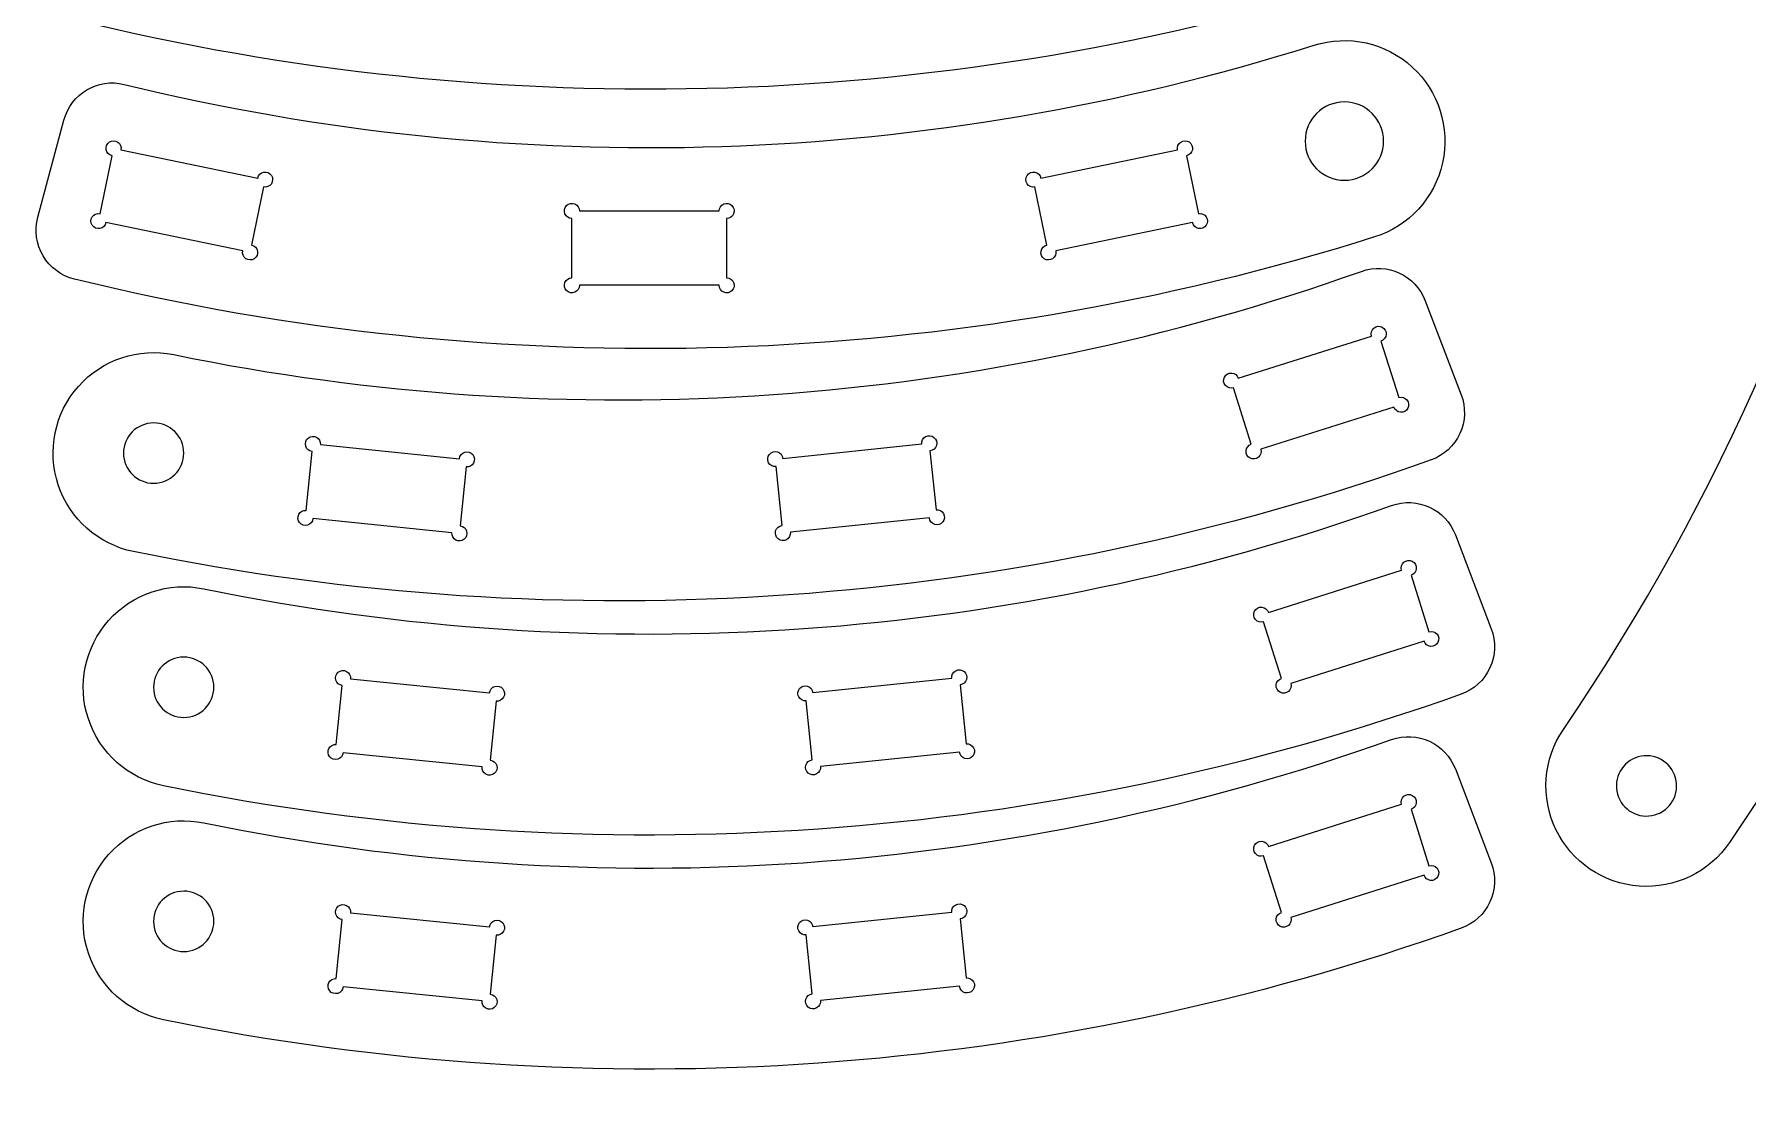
# Model space of a CAD drawing. Header units: millimetres. Extents: x -224 to 82, y -131 to 150.
# Drawn here: x -162.3 to -77.1, y -125.5 to -72.1 of the extents above; entities that cross this region are included whole.
import ezdxf

# ---------------------------------------------------------------- set-up
doc = ezdxf.new("R2010")
doc.units = ezdxf.units.MM
doc.header["$MEASUREMENT"] = 0
doc.layers.add('Ebene 1', color=7, linetype='Continuous')

msp = doc.modelspace()

# ---------------------------------------------------------------- linework, layer by layer
at = {"layer": 'Ebene 1', "color": 1, "lineweight": 9}
for points, knots in [([(-87.4554, 41.5452), (-88.4888, 42.4266), (-88.6271, 43.9744), (-87.769, 45.0271), (-87.769, 45.0271), (-87.769, 45.0271), (-84.6069, 48.9019), (-84.6069, 48.9019), (-84.6069, 48.9019), (-84.1825, 49.4227), (-83.5663, 49.7506), (-82.8972, 49.8116), (-82.8972, 49.8116), (-82.2281, 49.8726), (-81.5602, 49.6594), (-81.0486, 49.224), (-81.0486, 49.224), (-34.436, 9.5443), (-25.2559, -58.9728), (-59.6597, -109.6048), (-59.6597, -109.6048), (-60.6644, -111.0819), (-62.3808, -111.9106), (-64.1622, -111.779), (-64.1622, -111.779), (-65.9437, -111.6474), (-67.5197, -110.5754), (-68.2965, -108.9668), (-68.2965, -108.9668), (-69.0731, -107.3582), (-68.9328, -105.4574), (-67.9281, -103.9804), (-67.9281, -103.9804), (-36.3778, -57.5481), (-44.7436, 5.1161), (-87.4554, 41.5452)], [0, 0, 0, 0, 0.1, 0.1, 0.1, 0.1, 0.2, 0.2, 0.2, 0.2, 0.3, 0.3, 0.3, 0.3, 0.4, 0.4, 0.4, 0.4, 0.5, 0.5, 0.5, 0.5, 0.6, 0.6, 0.6, 0.6, 0.7, 0.7, 0.7, 0.7, 0.8, 0.8, 0.8, 0.8, 1, 1, 1, 1]), ([(-106.0645, 42.3418), (-106.9239, 41.29), (-106.7834, 39.7425), (-105.7509, 38.8599), (-105.7509, 38.8599), (-63.076, 2.3874), (-54.6262, -60.2654), (-86.2237, -106.6657), (-86.2237, -106.6657), (-87.2284, -108.1427), (-87.3687, -110.0436), (-86.592, -111.6521), (-86.592, -111.6521), (-85.8153, -113.2607), (-84.2393, -114.3327), (-82.4578, -114.4644), (-82.4578, -114.4644), (-80.6763, -114.5959), (-78.96, -113.7672), (-77.9553, -112.2901), (-77.9553, -112.2901), (-43.4999, -61.6933), (-52.772, 6.8114), (-99.3441, 46.5387), (-99.3441, 46.5387), (-99.8551, 46.9748), (-100.5203, 47.1867), (-101.1894, 47.1266), (-101.1894, 47.1266), (-101.8586, 47.0664), (-102.4774, 46.7367), (-102.9025, 46.2166), (-102.9025, 46.2166), (-102.9025, 46.2166), (-106.0645, 42.3418), (-106.0645, 42.3418)], [0, 0, 0, 0, 0.1, 0.1, 0.1, 0.1, 0.2, 0.2, 0.2, 0.2, 0.3, 0.3, 0.3, 0.3, 0.4, 0.4, 0.4, 0.4, 0.5, 0.5, 0.5, 0.5, 0.6, 0.6, 0.6, 0.6, 0.7, 0.7, 0.7, 0.7, 0.8, 0.8, 0.8, 0.8, 1, 1, 1, 1]), ([(-157.8174, -61.6842), (-159.1366, -61.3609), (-160.4731, -62.1536), (-160.8257, -63.4653), (-160.8257, -63.4653), (-160.8257, -63.4653), (-162.1207, -68.2959), (-162.1207, -68.2959), (-162.1207, -68.2959), (-162.2951, -68.9447), (-162.2009, -69.6364), (-161.8593, -70.2149), (-161.8593, -70.2149), (-161.5177, -70.7933), (-160.9542, -71.2107), (-160.3019, -71.3712), (-160.3019, -71.3712), (-138.9589, -76.6103), (-116.5755, -75.8831), (-95.6157, -69.2756), (-95.6157, -69.2756), (-93.912, -68.7385), (-92.6243, -67.3332), (-92.2377, -65.5892), (-92.2377, -65.5892), (-91.8511, -63.8452), (-92.4242, -62.0275), (-93.7412, -60.8206), (-93.7412, -60.8206), (-95.0583, -59.6138), (-96.9191, -59.2013), (-98.6227, -59.7384), (-98.6227, -59.7384), (-117.809, -65.7868), (-138.2758, -66.4615), (-157.8174, -61.6842)], [0, 0, 0, 0, 0.1, 0.1, 0.1, 0.1, 0.2, 0.2, 0.2, 0.2, 0.3, 0.3, 0.3, 0.3, 0.4, 0.4, 0.4, 0.4, 0.5, 0.5, 0.5, 0.5, 0.6, 0.6, 0.6, 0.6, 0.7, 0.7, 0.7, 0.7, 0.8, 0.8, 0.8, 0.8, 1, 1, 1, 1]), ([(-157.8174, -74.5843), (-159.1366, -74.261), (-160.4731, -75.0537), (-160.8257, -76.3654), (-160.8257, -76.3654), (-160.8257, -76.3654), (-162.1207, -81.196), (-162.1207, -81.196), (-162.1207, -81.196), (-162.2951, -81.8448), (-162.2009, -82.5365), (-161.8593, -83.115), (-161.8593, -83.115), (-161.5177, -83.6934), (-160.9542, -84.1108), (-160.3019, -84.2713), (-160.3019, -84.2713), (-138.9589, -89.5104), (-116.5755, -88.7832), (-95.6157, -82.1757), (-95.6157, -82.1757), (-93.912, -81.6386), (-92.6243, -80.2333), (-92.2377, -78.4893), (-92.2377, -78.4893), (-91.8511, -76.7453), (-92.4242, -74.9276), (-93.7412, -73.7207), (-93.7412, -73.7207), (-95.0583, -72.5139), (-96.9191, -72.1014), (-98.6227, -72.6385), (-98.6227, -72.6385), (-117.809, -78.6869), (-138.2758, -79.3616), (-157.8174, -74.5843)], [0, 0, 0, 0, 0.1, 0.1, 0.1, 0.1, 0.2, 0.2, 0.2, 0.2, 0.3, 0.3, 0.3, 0.3, 0.4, 0.4, 0.4, 0.4, 0.5, 0.5, 0.5, 0.5, 0.6, 0.6, 0.6, 0.6, 0.7, 0.7, 0.7, 0.7, 0.8, 0.8, 0.8, 0.8, 1, 1, 1, 1]), ([(-95.1692, -77.4071), (-95.1692, -78.4841), (-96.0422, -79.3571), (-97.1192, -79.3571), (-97.1192, -79.3571), (-98.1961, -79.3571), (-99.0692, -78.4841), (-99.0692, -77.4071), (-99.0692, -77.4071), (-99.0692, -76.3302), (-98.1961, -75.4571), (-97.1192, -75.4571), (-97.1192, -75.4571), (-96.0422, -75.4571), (-95.1692, -76.3302), (-95.1692, -77.4071)], [0, 0, 0, 0, 0.2, 0.2, 0.2, 0.2, 0.4, 0.4, 0.4, 0.4, 0.6, 0.6, 0.6, 0.6, 1, 1, 1, 1]), ([(-150.8866, -79.6879), (-150.738, -79.7186), (-150.5855, -79.6569), (-150.5002, -79.5314), (-150.5002, -79.5314), (-150.4149, -79.4058), (-150.4136, -79.2413), (-150.4969, -79.1144), (-150.4969, -79.1144), (-150.5802, -78.9876), (-150.7317, -78.9234), (-150.8808, -78.9518), (-150.8808, -78.9518), (-151.0299, -78.9803), (-151.1473, -79.0962), (-151.1781, -79.2448), (-151.1781, -79.2448), (-151.1781, -79.2448), (-157.9845, -77.8394), (-157.9845, -77.8394), (-157.9845, -77.8394), (-157.9537, -77.6907), (-158.0155, -77.5382), (-158.141, -77.4529), (-158.141, -77.4529), (-158.2665, -77.3676), (-158.4311, -77.3663), (-158.5579, -77.4496), (-158.5579, -77.4496), (-158.6848, -77.5329), (-158.7489, -77.6845), (-158.7205, -77.8335), (-158.7205, -77.8335), (-158.6921, -77.9826), (-158.5762, -78.1), (-158.4276, -78.1308), (-158.4276, -78.1308), (-158.4276, -78.1308), (-159.0241, -81.0198), (-159.0241, -81.0198), (-159.0241, -81.0198), (-159.1727, -80.9891), (-159.3252, -81.0508), (-159.4106, -81.1763), (-159.4106, -81.1763), (-159.4959, -81.3019), (-159.4972, -81.4664), (-159.4139, -81.5933), (-159.4139, -81.5933), (-159.3305, -81.7201), (-159.179, -81.7843), (-159.0299, -81.7559), (-159.0299, -81.7559), (-158.8808, -81.7274), (-158.7635, -81.6115), (-158.7327, -81.4629), (-158.7327, -81.4629), (-158.7327, -81.4629), (-151.9263, -82.8683), (-151.9263, -82.8683), (-151.9263, -82.8683), (-151.9571, -83.0169), (-151.8953, -83.1695), (-151.7698, -83.2548), (-151.7698, -83.2548), (-151.6442, -83.3401), (-151.4797, -83.3414), (-151.3528, -83.2581), (-151.3528, -83.2581), (-151.226, -83.1748), (-151.1618, -83.0232), (-151.1902, -82.8742), (-151.1902, -82.8742), (-151.2187, -82.7251), (-151.3346, -82.6077), (-151.4832, -82.5769), (-151.4832, -82.5769), (-151.4832, -82.5769), (-150.8866, -79.6879), (-150.8866, -79.6879)], [0, 0, 0, 0, 0.047619, 0.047619, 0.047619, 0.047619, 0.0952381, 0.0952381, 0.0952381, 0.0952381, 0.1428571, 0.1428571, 0.1428571, 0.1428571, 0.1904762, 0.1904762, 0.1904762, 0.1904762, 0.2380952, 0.2380952, 0.2380952, 0.2380952, 0.2857143, 0.2857143, 0.2857143, 0.2857143, 0.3333333, 0.3333333, 0.3333333, 0.3333333, 0.3809524, 0.3809524, 0.3809524, 0.3809524, 0.4285714, 0.4285714, 0.4285714, 0.4285714, 0.4761905, 0.4761905, 0.4761905, 0.4761905, 0.5238095, 0.5238095, 0.5238095, 0.5238095, 0.5714286, 0.5714286, 0.5714286, 0.5714286, 0.6190476, 0.6190476, 0.6190476, 0.6190476, 0.6666667, 0.6666667, 0.6666667, 0.6666667, 0.7142857, 0.7142857, 0.7142857, 0.7142857, 0.7619048, 0.7619048, 0.7619048, 0.7619048, 0.8095238, 0.8095238, 0.8095238, 0.8095238, 0.8571429, 0.8571429, 0.8571429, 0.8571429, 0.9047619, 0.9047619, 0.9047619, 0.9047619, 1, 1, 1, 1]), ([(-104.9731, -78.1308), (-104.8245, -78.1002), (-104.7089, -77.9831), (-104.6803, -77.834), (-104.6803, -77.834), (-104.6517, -77.685), (-104.7156, -77.5334), (-104.8424, -77.4499), (-104.8424, -77.4499), (-104.9691, -77.3664), (-105.1337, -77.3675), (-105.2593, -77.4526), (-105.2593, -77.4526), (-105.385, -77.5378), (-105.4468, -77.6907), (-105.4162, -77.8394), (-105.4162, -77.8394), (-105.4162, -77.8394), (-112.2226, -79.2448), (-112.2226, -79.2448), (-112.2226, -79.2448), (-112.2532, -79.0961), (-112.3704, -78.9805), (-112.5194, -78.9519), (-112.5194, -78.9519), (-112.6685, -78.9233), (-112.8201, -78.9873), (-112.9036, -79.114), (-112.9036, -79.114), (-112.987, -79.2408), (-112.9859, -79.4053), (-112.9008, -79.531), (-112.9008, -79.531), (-112.8156, -79.6566), (-112.6627, -79.7185), (-112.5141, -79.6879), (-112.5141, -79.6879), (-112.5141, -79.6879), (-111.9175, -82.5769), (-111.9175, -82.5769), (-111.9175, -82.5769), (-112.0662, -82.6075), (-112.1818, -82.7246), (-112.2104, -82.8737), (-112.2104, -82.8737), (-112.239, -83.0227), (-112.175, -83.1743), (-112.0483, -83.2578), (-112.0483, -83.2578), (-111.9215, -83.3413), (-111.757, -83.3402), (-111.6313, -83.2551), (-111.6313, -83.2551), (-111.5057, -83.1699), (-111.4438, -83.017), (-111.4744, -82.8683), (-111.4744, -82.8683), (-111.4744, -82.8683), (-104.668, -81.4629), (-104.668, -81.4629), (-104.668, -81.4629), (-104.6374, -81.6116), (-104.5203, -81.7272), (-104.3712, -81.7558), (-104.3712, -81.7558), (-104.2222, -81.7844), (-104.0706, -81.7204), (-103.9871, -81.5937), (-103.9871, -81.5937), (-103.9036, -81.4669), (-103.9047, -81.3024), (-103.9899, -81.1767), (-103.9899, -81.1767), (-104.075, -81.0511), (-104.2279, -80.9892), (-104.3766, -81.0198), (-104.3766, -81.0198), (-104.3766, -81.0198), (-104.9731, -78.1308), (-104.9731, -78.1308)], [0, 0, 0, 0, 0.047619, 0.047619, 0.047619, 0.047619, 0.0952381, 0.0952381, 0.0952381, 0.0952381, 0.1428571, 0.1428571, 0.1428571, 0.1428571, 0.1904762, 0.1904762, 0.1904762, 0.1904762, 0.2380952, 0.2380952, 0.2380952, 0.2380952, 0.2857143, 0.2857143, 0.2857143, 0.2857143, 0.3333333, 0.3333333, 0.3333333, 0.3333333, 0.3809524, 0.3809524, 0.3809524, 0.3809524, 0.4285714, 0.4285714, 0.4285714, 0.4285714, 0.4761905, 0.4761905, 0.4761905, 0.4761905, 0.5238095, 0.5238095, 0.5238095, 0.5238095, 0.5714286, 0.5714286, 0.5714286, 0.5714286, 0.6190476, 0.6190476, 0.6190476, 0.6190476, 0.6666667, 0.6666667, 0.6666667, 0.6666667, 0.7142857, 0.7142857, 0.7142857, 0.7142857, 0.7619048, 0.7619048, 0.7619048, 0.7619048, 0.8095238, 0.8095238, 0.8095238, 0.8095238, 0.8571429, 0.8571429, 0.8571429, 0.8571429, 0.9047619, 0.9047619, 0.9047619, 0.9047619, 1, 1, 1, 1]), ([(-128.2254, -84.5797), (-128.2254, -84.7314), (-128.1341, -84.8683), (-127.9939, -84.9265), (-127.9939, -84.9265), (-127.8538, -84.9847), (-127.6923, -84.9527), (-127.585, -84.8454), (-127.585, -84.8454), (-127.4776, -84.7382), (-127.4454, -84.5768), (-127.5034, -84.4365), (-127.5034, -84.4365), (-127.5613, -84.2963), (-127.6986, -84.2048), (-127.8504, -84.2047), (-127.8504, -84.2047), (-127.8504, -84.2047), (-127.8504, -81.2547), (-127.8504, -81.2547), (-127.8504, -81.2547), (-127.6986, -81.2548), (-127.5617, -81.1634), (-127.5035, -81.0233), (-127.5035, -81.0233), (-127.4454, -80.8831), (-127.4774, -80.7217), (-127.5846, -80.6143), (-127.5846, -80.6143), (-127.6919, -80.5069), (-127.8532, -80.4747), (-127.9935, -80.5327), (-127.9935, -80.5327), (-128.1337, -80.5907), (-128.2253, -80.7279), (-128.2254, -80.8797), (-128.2254, -80.8797), (-128.2254, -80.8797), (-135.1754, -80.8797), (-135.1754, -80.8797), (-135.1754, -80.8797), (-135.1753, -80.7279), (-135.2666, -80.591), (-135.4068, -80.5329), (-135.4068, -80.5329), (-135.547, -80.4747), (-135.7084, -80.5067), (-135.8158, -80.6139), (-135.8158, -80.6139), (-135.9231, -80.7212), (-135.9553, -80.8826), (-135.8974, -81.0228), (-135.8974, -81.0228), (-135.8394, -81.1631), (-135.7021, -81.2546), (-135.5504, -81.2547), (-135.5504, -81.2547), (-135.5504, -81.2547), (-135.5504, -84.2047), (-135.5504, -84.2047), (-135.5504, -84.2047), (-135.7021, -84.2046), (-135.839, -84.2959), (-135.8972, -84.4361), (-135.8972, -84.4361), (-135.9553, -84.5763), (-135.9233, -84.7377), (-135.8161, -84.8451), (-135.8161, -84.8451), (-135.7088, -84.9525), (-135.5475, -84.9847), (-135.4072, -84.9267), (-135.4072, -84.9267), (-135.267, -84.8687), (-135.1754, -84.7314), (-135.1754, -84.5797), (-135.1754, -84.5797), (-135.1754, -84.5797), (-128.2254, -84.5797), (-128.2254, -84.5797)], [0, 0, 0, 0, 0.047619, 0.047619, 0.047619, 0.047619, 0.0952381, 0.0952381, 0.0952381, 0.0952381, 0.1428571, 0.1428571, 0.1428571, 0.1428571, 0.1904762, 0.1904762, 0.1904762, 0.1904762, 0.2380952, 0.2380952, 0.2380952, 0.2380952, 0.2857143, 0.2857143, 0.2857143, 0.2857143, 0.3333333, 0.3333333, 0.3333333, 0.3333333, 0.3809524, 0.3809524, 0.3809524, 0.3809524, 0.4285714, 0.4285714, 0.4285714, 0.4285714, 0.4761905, 0.4761905, 0.4761905, 0.4761905, 0.5238095, 0.5238095, 0.5238095, 0.5238095, 0.5714286, 0.5714286, 0.5714286, 0.5714286, 0.6190476, 0.6190476, 0.6190476, 0.6190476, 0.6666667, 0.6666667, 0.6666667, 0.6666667, 0.7142857, 0.7142857, 0.7142857, 0.7142857, 0.7619048, 0.7619048, 0.7619048, 0.7619048, 0.8095238, 0.8095238, 0.8095238, 0.8095238, 0.8571429, 0.8571429, 0.8571429, 0.8571429, 0.9047619, 0.9047619, 0.9047619, 0.9047619, 1, 1, 1, 1]), ([(-93.0947, -85.347), (-93.5786, -84.0779), (-94.9905, -83.4287), (-96.27, -83.8842), (-96.27, -83.8842), (-115.2185, -90.641), (-135.6461, -92.0753), (-155.3516, -88.0271), (-155.3516, -88.0271), (-157.1014, -87.6677), (-158.91, -88.2691), (-160.0962, -89.6048), (-160.0962, -89.6048), (-161.2823, -90.9406), (-161.6657, -92.8075), (-161.1021, -94.5026), (-161.1021, -94.5026), (-160.5384, -96.1977), (-159.1132, -97.4633), (-157.3634, -97.8226), (-157.3634, -97.8226), (-135.8364, -102.2451), (-113.497, -100.6659), (-92.8039, -93.2649), (-92.8039, -93.2649), (-92.1712, -93.039), (-91.6562, -92.5679), (-91.3749, -91.9578), (-91.3749, -91.9578), (-91.0937, -91.3477), (-91.0712, -90.6469), (-91.3105, -90.0191), (-91.3105, -90.0191), (-91.3105, -90.0191), (-93.0947, -85.347), (-93.0947, -85.347)], [0, 0, 0, 0, 0.1, 0.1, 0.1, 0.1, 0.2, 0.2, 0.2, 0.2, 0.3, 0.3, 0.3, 0.3, 0.4, 0.4, 0.4, 0.4, 0.5, 0.5, 0.5, 0.5, 0.6, 0.6, 0.6, 0.6, 0.7, 0.7, 0.7, 0.7, 0.8, 0.8, 0.8, 0.8, 1, 1, 1, 1]), ([(-102.3957, -89.2019), (-102.4414, -89.0571), (-102.5698, -88.9541), (-102.721, -88.941), (-102.721, -88.941), (-102.8722, -88.9278), (-103.0164, -89.0071), (-103.0864, -89.1417), (-103.0864, -89.1417), (-103.1564, -89.2764), (-103.1384, -89.4399), (-103.0409, -89.5562), (-103.0409, -89.5562), (-102.9432, -89.6724), (-102.7848, -89.7182), (-102.6401, -89.6725), (-102.6401, -89.6725), (-102.6401, -89.6725), (-101.75, -92.485), (-101.75, -92.485), (-101.75, -92.485), (-101.8948, -92.5307), (-101.9978, -92.6591), (-102.0109, -92.8103), (-102.0109, -92.8103), (-102.024, -92.9615), (-101.9448, -93.1057), (-101.8102, -93.1757), (-101.8102, -93.1757), (-101.6755, -93.2458), (-101.512, -93.2278), (-101.3957, -93.1302), (-101.3957, -93.1302), (-101.2795, -93.0326), (-101.2336, -92.8741), (-101.2793, -92.7294), (-101.2793, -92.7294), (-101.2793, -92.7294), (-94.6532, -90.6325), (-94.6532, -90.6325), (-94.6532, -90.6325), (-94.6075, -90.7773), (-94.4792, -90.8802), (-94.3279, -90.8934), (-94.3279, -90.8934), (-94.1768, -90.9065), (-94.0325, -90.8273), (-93.9625, -90.6927), (-93.9625, -90.6927), (-93.8925, -90.558), (-93.9104, -90.3945), (-94.0081, -90.2782), (-94.0081, -90.2782), (-94.1056, -90.162), (-94.2641, -90.1161), (-94.4089, -90.1618), (-94.4089, -90.1618), (-94.4089, -90.1618), (-95.2989, -87.3493), (-95.2989, -87.3493), (-95.2989, -87.3493), (-95.1542, -87.3036), (-95.0512, -87.1753), (-95.0381, -87.024), (-95.0381, -87.024), (-95.0249, -86.8729), (-95.1041, -86.7287), (-95.2388, -86.6586), (-95.2388, -86.6586), (-95.3734, -86.5886), (-95.537, -86.6066), (-95.6532, -86.7041), (-95.6532, -86.7041), (-95.7694, -86.8018), (-95.8153, -86.9602), (-95.7695, -87.105), (-95.7695, -87.105), (-95.7695, -87.105), (-102.3957, -89.2019), (-102.3957, -89.2019)], [0, 0, 0, 0, 0.047619, 0.047619, 0.047619, 0.047619, 0.0952381, 0.0952381, 0.0952381, 0.0952381, 0.1428571, 0.1428571, 0.1428571, 0.1428571, 0.1904762, 0.1904762, 0.1904762, 0.1904762, 0.2380952, 0.2380952, 0.2380952, 0.2380952, 0.2857143, 0.2857143, 0.2857143, 0.2857143, 0.3333333, 0.3333333, 0.3333333, 0.3333333, 0.3809524, 0.3809524, 0.3809524, 0.3809524, 0.4285714, 0.4285714, 0.4285714, 0.4285714, 0.4761905, 0.4761905, 0.4761905, 0.4761905, 0.5238095, 0.5238095, 0.5238095, 0.5238095, 0.5714286, 0.5714286, 0.5714286, 0.5714286, 0.6190476, 0.6190476, 0.6190476, 0.6190476, 0.6666667, 0.6666667, 0.6666667, 0.6666667, 0.7142857, 0.7142857, 0.7142857, 0.7142857, 0.7619048, 0.7619048, 0.7619048, 0.7619048, 0.8095238, 0.8095238, 0.8095238, 0.8095238, 0.8571429, 0.8571429, 0.8571429, 0.8571429, 0.9047619, 0.9047619, 0.9047619, 0.9047619, 1, 1, 1, 1]), ([(-154.8654, -92.7708), (-154.7804, -93.5949), (-155.3795, -94.3319), (-156.2035, -94.4169), (-156.2035, -94.4169), (-157.0275, -94.502), (-157.7645, -93.903), (-157.8496, -93.0789), (-157.8496, -93.0789), (-157.9346, -92.2548), (-157.3356, -91.5178), (-156.5115, -91.4328), (-156.5115, -91.4328), (-155.6875, -91.3477), (-154.9505, -91.9468), (-154.8654, -92.7708)], [0, 0, 0, 0, 0.2, 0.2, 0.2, 0.2, 0.4, 0.4, 0.4, 0.4, 0.6, 0.6, 0.6, 0.6, 1, 1, 1, 1]), ([(-125.0907, -96.5309), (-125.2418, -96.5464), (-125.3686, -96.6513), (-125.4121, -96.7967), (-125.4121, -96.7967), (-125.4554, -96.9421), (-125.407, -97.0994), (-125.2894, -97.1952), (-125.2894, -97.1952), (-125.1716, -97.291), (-125.0079, -97.3065), (-124.8743, -97.2344), (-124.8743, -97.2344), (-124.7408, -97.1623), (-124.6637, -97.0163), (-124.6792, -96.8654), (-124.6792, -96.8654), (-124.6792, -96.8654), (-117.766, -96.1518), (-117.766, -96.1518), (-117.766, -96.1518), (-117.7505, -96.3027), (-117.6456, -96.4295), (-117.5002, -96.473), (-117.5002, -96.473), (-117.3547, -96.5165), (-117.1975, -96.4681), (-117.1017, -96.3503), (-117.1017, -96.3503), (-117.0059, -96.2327), (-116.9905, -96.0688), (-117.0625, -95.9352), (-117.0625, -95.9352), (-117.1346, -95.8017), (-117.2805, -95.7248), (-117.4314, -95.7402), (-117.4314, -95.7402), (-117.4314, -95.7402), (-117.7344, -92.8058), (-117.7344, -92.8058), (-117.7344, -92.8058), (-117.5835, -92.7904), (-117.4567, -92.6854), (-117.4132, -92.5401), (-117.4132, -92.5401), (-117.3698, -92.3946), (-117.4182, -92.2374), (-117.5358, -92.1415), (-117.5358, -92.1415), (-117.6536, -92.0457), (-117.8173, -92.0303), (-117.9509, -92.1024), (-117.9509, -92.1024), (-118.0844, -92.1745), (-118.1615, -92.3203), (-118.1459, -92.4713), (-118.1459, -92.4713), (-118.1459, -92.4713), (-125.0592, -93.185), (-125.0592, -93.185), (-125.0592, -93.185), (-125.0747, -93.034), (-125.1796, -92.9072), (-125.325, -92.8638), (-125.325, -92.8638), (-125.4704, -92.8203), (-125.6277, -92.8687), (-125.7235, -92.9863), (-125.7235, -92.9863), (-125.8193, -93.1041), (-125.8347, -93.268), (-125.7626, -93.4015), (-125.7626, -93.4015), (-125.6906, -93.5351), (-125.5447, -93.612), (-125.3937, -93.5965), (-125.3937, -93.5965), (-125.3937, -93.5965), (-125.0907, -96.5309), (-125.0907, -96.5309)], [0, 0, 0, 0, 0.047619, 0.047619, 0.047619, 0.047619, 0.0952381, 0.0952381, 0.0952381, 0.0952381, 0.1428571, 0.1428571, 0.1428571, 0.1428571, 0.1904762, 0.1904762, 0.1904762, 0.1904762, 0.2380952, 0.2380952, 0.2380952, 0.2380952, 0.2857143, 0.2857143, 0.2857143, 0.2857143, 0.3333333, 0.3333333, 0.3333333, 0.3333333, 0.3809524, 0.3809524, 0.3809524, 0.3809524, 0.4285714, 0.4285714, 0.4285714, 0.4285714, 0.4761905, 0.4761905, 0.4761905, 0.4761905, 0.5238095, 0.5238095, 0.5238095, 0.5238095, 0.5714286, 0.5714286, 0.5714286, 0.5714286, 0.6190476, 0.6190476, 0.6190476, 0.6190476, 0.6666667, 0.6666667, 0.6666667, 0.6666667, 0.7142857, 0.7142857, 0.7142857, 0.7142857, 0.7619048, 0.7619048, 0.7619048, 0.7619048, 0.8095238, 0.8095238, 0.8095238, 0.8095238, 0.8571429, 0.8571429, 0.8571429, 0.8571429, 0.9047619, 0.9047619, 0.9047619, 0.9047619, 1, 1, 1, 1]), ([(-148.06, -92.5029), (-148.0446, -92.3518), (-148.1217, -92.2065), (-148.2553, -92.1345), (-148.2553, -92.1345), (-148.3889, -92.0625), (-148.5528, -92.0781), (-148.6704, -92.174), (-148.6704, -92.174), (-148.788, -92.2699), (-148.8362, -92.4273), (-148.7927, -92.5726), (-148.7927, -92.5726), (-148.7491, -92.718), (-148.6218, -92.8229), (-148.4708, -92.8382), (-148.4708, -92.8382), (-148.4708, -92.8382), (-148.7675, -95.7732), (-148.7675, -95.7732), (-148.7675, -95.7732), (-148.9185, -95.7579), (-149.0638, -95.835), (-149.1359, -95.9686), (-149.1359, -95.9686), (-149.2078, -96.1023), (-149.1922, -96.266), (-149.0963, -96.3837), (-149.0963, -96.3837), (-149.0004, -96.5013), (-148.8431, -96.5496), (-148.6977, -96.506), (-148.6977, -96.506), (-148.5523, -96.4624), (-148.4475, -96.335), (-148.4321, -96.1841), (-148.4321, -96.1841), (-148.4321, -96.1841), (-141.5174, -96.8831), (-141.5174, -96.8831), (-141.5174, -96.8831), (-141.5327, -97.0341), (-141.4556, -97.1796), (-141.322, -97.2515), (-141.322, -97.2515), (-141.1884, -97.3235), (-141.0246, -97.3079), (-140.9069, -97.212), (-140.9069, -97.212), (-140.7893, -97.1161), (-140.741, -96.9587), (-140.7846, -96.8134), (-140.7846, -96.8134), (-140.8283, -96.668), (-140.9556, -96.5631), (-141.1066, -96.5478), (-141.1066, -96.5478), (-141.1066, -96.5478), (-140.8098, -93.6128), (-140.8098, -93.6128), (-140.8098, -93.6128), (-140.6588, -93.6281), (-140.5135, -93.551), (-140.4415, -93.4174), (-140.4415, -93.4174), (-140.3695, -93.2837), (-140.3851, -93.12), (-140.481, -93.0023), (-140.481, -93.0023), (-140.5769, -92.8847), (-140.7342, -92.8364), (-140.8796, -92.88), (-140.8796, -92.88), (-141.025, -92.9236), (-141.1299, -93.051), (-141.1452, -93.202), (-141.1452, -93.202), (-141.1452, -93.202), (-148.06, -92.5029), (-148.06, -92.5029)], [0, 0, 0, 0, 0.047619, 0.047619, 0.047619, 0.047619, 0.0952381, 0.0952381, 0.0952381, 0.0952381, 0.1428571, 0.1428571, 0.1428571, 0.1428571, 0.1904762, 0.1904762, 0.1904762, 0.1904762, 0.2380952, 0.2380952, 0.2380952, 0.2380952, 0.2857143, 0.2857143, 0.2857143, 0.2857143, 0.3333333, 0.3333333, 0.3333333, 0.3333333, 0.3809524, 0.3809524, 0.3809524, 0.3809524, 0.4285714, 0.4285714, 0.4285714, 0.4285714, 0.4761905, 0.4761905, 0.4761905, 0.4761905, 0.5238095, 0.5238095, 0.5238095, 0.5238095, 0.5714286, 0.5714286, 0.5714286, 0.5714286, 0.6190476, 0.6190476, 0.6190476, 0.6190476, 0.6666667, 0.6666667, 0.6666667, 0.6666667, 0.7142857, 0.7142857, 0.7142857, 0.7142857, 0.7619048, 0.7619048, 0.7619048, 0.7619048, 0.8095238, 0.8095238, 0.8095238, 0.8095238, 0.8571429, 0.8571429, 0.8571429, 0.8571429, 0.9047619, 0.9047619, 0.9047619, 0.9047619, 1, 1, 1, 1]), ([(-91.5975, -96.9942), (-92.0814, -95.7251), (-93.4933, -95.076), (-94.7728, -95.5315), (-94.7728, -95.5315), (-113.7213, -102.2882), (-134.1489, -103.7225), (-153.8544, -99.6743), (-153.8544, -99.6743), (-155.6042, -99.315), (-157.4128, -99.9164), (-158.599, -101.252), (-158.599, -101.252), (-159.7851, -102.5878), (-160.1685, -104.4547), (-159.6049, -106.1498), (-159.6049, -106.1498), (-159.0412, -107.8449), (-157.6161, -109.1105), (-155.8662, -109.4698), (-155.8662, -109.4698), (-134.3392, -113.8923), (-111.9998, -112.3131), (-91.3068, -104.9121), (-91.3068, -104.9121), (-90.674, -104.6863), (-90.159, -104.2151), (-89.8777, -103.605), (-89.8777, -103.605), (-89.5965, -102.9949), (-89.574, -102.2941), (-89.8133, -101.6663), (-89.8133, -101.6663), (-89.8133, -101.6663), (-91.5975, -96.9942), (-91.5975, -96.9942)], [0, 0, 0, 0, 0.1, 0.1, 0.1, 0.1, 0.2, 0.2, 0.2, 0.2, 0.3, 0.3, 0.3, 0.3, 0.4, 0.4, 0.4, 0.4, 0.5, 0.5, 0.5, 0.5, 0.6, 0.6, 0.6, 0.6, 0.7, 0.7, 0.7, 0.7, 0.8, 0.8, 0.8, 0.8, 1, 1, 1, 1]), ([(-100.8985, -100.8491), (-100.9442, -100.7043), (-101.0726, -100.6014), (-101.2238, -100.5882), (-101.2238, -100.5882), (-101.375, -100.5751), (-101.5192, -100.6543), (-101.5892, -100.7889), (-101.5892, -100.7889), (-101.6592, -100.9236), (-101.6412, -101.0871), (-101.5437, -101.2034), (-101.5437, -101.2034), (-101.446, -101.3196), (-101.2876, -101.3655), (-101.1429, -101.3198), (-101.1429, -101.3198), (-101.1429, -101.3198), (-100.2528, -104.1322), (-100.2528, -104.1322), (-100.2528, -104.1322), (-100.3976, -104.1779), (-100.5006, -104.3063), (-100.5137, -104.4575), (-100.5137, -104.4575), (-100.5268, -104.6087), (-100.4476, -104.7529), (-100.313, -104.823), (-100.313, -104.823), (-100.1783, -104.893), (-100.0148, -104.875), (-99.8985, -104.7775), (-99.8985, -104.7775), (-99.7823, -104.6798), (-99.7364, -104.5214), (-99.7821, -104.3766), (-99.7821, -104.3766), (-99.7821, -104.3766), (-93.156, -102.2797), (-93.156, -102.2797), (-93.156, -102.2797), (-93.1103, -102.4245), (-92.982, -102.5275), (-92.8307, -102.5406), (-92.8307, -102.5406), (-92.6796, -102.5537), (-92.5354, -102.4745), (-92.4653, -102.3399), (-92.4653, -102.3399), (-92.3953, -102.2052), (-92.4132, -102.0417), (-92.5109, -101.9254), (-92.5109, -101.9254), (-92.6085, -101.8092), (-92.7669, -101.7633), (-92.9117, -101.809), (-92.9117, -101.809), (-92.9117, -101.809), (-93.8017, -98.9966), (-93.8017, -98.9966), (-93.8017, -98.9966), (-93.657, -98.9509), (-93.554, -98.8225), (-93.5409, -98.6713), (-93.5409, -98.6713), (-93.5277, -98.5201), (-93.6069, -98.3759), (-93.7416, -98.3058), (-93.7416, -98.3058), (-93.8762, -98.2358), (-94.0398, -98.2538), (-94.156, -98.3513), (-94.156, -98.3513), (-94.2722, -98.449), (-94.3181, -98.6074), (-94.2724, -98.7522), (-94.2724, -98.7522), (-94.2724, -98.7522), (-100.8985, -100.8491), (-100.8985, -100.8491)], [0, 0, 0, 0, 0.047619, 0.047619, 0.047619, 0.047619, 0.0952381, 0.0952381, 0.0952381, 0.0952381, 0.1428571, 0.1428571, 0.1428571, 0.1428571, 0.1904762, 0.1904762, 0.1904762, 0.1904762, 0.2380952, 0.2380952, 0.2380952, 0.2380952, 0.2857143, 0.2857143, 0.2857143, 0.2857143, 0.3333333, 0.3333333, 0.3333333, 0.3333333, 0.3809524, 0.3809524, 0.3809524, 0.3809524, 0.4285714, 0.4285714, 0.4285714, 0.4285714, 0.4761905, 0.4761905, 0.4761905, 0.4761905, 0.5238095, 0.5238095, 0.5238095, 0.5238095, 0.5714286, 0.5714286, 0.5714286, 0.5714286, 0.6190476, 0.6190476, 0.6190476, 0.6190476, 0.6666667, 0.6666667, 0.6666667, 0.6666667, 0.7142857, 0.7142857, 0.7142857, 0.7142857, 0.7619048, 0.7619048, 0.7619048, 0.7619048, 0.8095238, 0.8095238, 0.8095238, 0.8095238, 0.8571429, 0.8571429, 0.8571429, 0.8571429, 0.9047619, 0.9047619, 0.9047619, 0.9047619, 1, 1, 1, 1]), ([(-153.3682, -104.418), (-153.2832, -105.2422), (-153.8823, -105.9791), (-154.7063, -106.0641), (-154.7063, -106.0641), (-155.5303, -106.1492), (-156.2673, -105.5502), (-156.3524, -104.7261), (-156.3524, -104.7261), (-156.4374, -103.9021), (-155.8384, -103.1651), (-155.0143, -103.08), (-155.0143, -103.08), (-154.1903, -102.9949), (-153.4533, -103.594), (-153.3682, -104.418)], [0, 0, 0, 0, 0.2, 0.2, 0.2, 0.2, 0.4, 0.4, 0.4, 0.4, 0.6, 0.6, 0.6, 0.6, 1, 1, 1, 1]), ([(-146.5628, -104.1501), (-146.5474, -103.999), (-146.6245, -103.8537), (-146.7581, -103.7817), (-146.7581, -103.7817), (-146.8917, -103.7098), (-147.0556, -103.7254), (-147.1732, -103.8213), (-147.1732, -103.8213), (-147.2909, -103.9171), (-147.339, -104.0745), (-147.2955, -104.2198), (-147.2955, -104.2198), (-147.2519, -104.3652), (-147.1246, -104.4701), (-146.9736, -104.4855), (-146.9736, -104.4855), (-146.9736, -104.4855), (-147.2703, -107.4205), (-147.2703, -107.4205), (-147.2703, -107.4205), (-147.4213, -107.4052), (-147.5666, -107.4822), (-147.6387, -107.6158), (-147.6387, -107.6158), (-147.7106, -107.7495), (-147.695, -107.9133), (-147.5991, -108.0309), (-147.5991, -108.0309), (-147.5032, -108.1485), (-147.3459, -108.1968), (-147.2005, -108.1533), (-147.2005, -108.1533), (-147.0551, -108.1096), (-146.9503, -107.9823), (-146.935, -107.8313), (-146.935, -107.8313), (-146.935, -107.8313), (-140.0202, -108.5304), (-140.0202, -108.5304), (-140.0202, -108.5304), (-140.0355, -108.6813), (-139.9585, -108.8268), (-139.8249, -108.8987), (-139.8249, -108.8987), (-139.6912, -108.9707), (-139.5274, -108.9551), (-139.4097, -108.8592), (-139.4097, -108.8592), (-139.2921, -108.7633), (-139.2439, -108.6059), (-139.2874, -108.4606), (-139.2874, -108.4606), (-139.3311, -108.3153), (-139.4584, -108.2104), (-139.6094, -108.195), (-139.6094, -108.195), (-139.6094, -108.195), (-139.3126, -105.26), (-139.3126, -105.26), (-139.3126, -105.26), (-139.1616, -105.2753), (-139.0163, -105.1983), (-138.9443, -105.0647), (-138.9443, -105.0647), (-138.8723, -104.931), (-138.8879, -104.7672), (-138.9838, -104.6495), (-138.9838, -104.6495), (-139.0797, -104.5319), (-139.237, -104.4836), (-139.3824, -104.5272), (-139.3824, -104.5272), (-139.5278, -104.5709), (-139.6327, -104.6982), (-139.648, -104.8492), (-139.648, -104.8492), (-139.648, -104.8492), (-146.5628, -104.1501), (-146.5628, -104.1501)], [0, 0, 0, 0, 0.047619, 0.047619, 0.047619, 0.047619, 0.0952381, 0.0952381, 0.0952381, 0.0952381, 0.1428571, 0.1428571, 0.1428571, 0.1428571, 0.1904762, 0.1904762, 0.1904762, 0.1904762, 0.2380952, 0.2380952, 0.2380952, 0.2380952, 0.2857143, 0.2857143, 0.2857143, 0.2857143, 0.3333333, 0.3333333, 0.3333333, 0.3333333, 0.3809524, 0.3809524, 0.3809524, 0.3809524, 0.4285714, 0.4285714, 0.4285714, 0.4285714, 0.4761905, 0.4761905, 0.4761905, 0.4761905, 0.5238095, 0.5238095, 0.5238095, 0.5238095, 0.5714286, 0.5714286, 0.5714286, 0.5714286, 0.6190476, 0.6190476, 0.6190476, 0.6190476, 0.6666667, 0.6666667, 0.6666667, 0.6666667, 0.7142857, 0.7142857, 0.7142857, 0.7142857, 0.7619048, 0.7619048, 0.7619048, 0.7619048, 0.8095238, 0.8095238, 0.8095238, 0.8095238, 0.8571429, 0.8571429, 0.8571429, 0.8571429, 0.9047619, 0.9047619, 0.9047619, 0.9047619, 1, 1, 1, 1]), ([(-123.5936, -108.1781), (-123.7446, -108.1936), (-123.8714, -108.2985), (-123.9149, -108.4439), (-123.9149, -108.4439), (-123.9583, -108.5894), (-123.9099, -108.7466), (-123.7922, -108.8424), (-123.7922, -108.8424), (-123.6744, -108.9383), (-123.5107, -108.9537), (-123.3771, -108.8816), (-123.3771, -108.8816), (-123.2436, -108.8095), (-123.1666, -108.6636), (-123.182, -108.5127), (-123.182, -108.5127), (-123.182, -108.5127), (-116.2688, -107.799), (-116.2688, -107.799), (-116.2688, -107.799), (-116.2533, -107.9499), (-116.1484, -108.0767), (-116.003, -108.1202), (-116.003, -108.1202), (-115.8575, -108.1637), (-115.7003, -108.1153), (-115.6045, -107.9975), (-115.6045, -107.9975), (-115.5087, -107.8799), (-115.4933, -107.716), (-115.5653, -107.5824), (-115.5653, -107.5824), (-115.6374, -107.4489), (-115.7833, -107.372), (-115.9343, -107.3875), (-115.9343, -107.3875), (-115.9343, -107.3875), (-116.2372, -104.4531), (-116.2372, -104.4531), (-116.2372, -104.4531), (-116.0863, -104.4376), (-115.9595, -104.3326), (-115.916, -104.1873), (-115.916, -104.1873), (-115.8726, -104.0419), (-115.921, -103.8846), (-116.0386, -103.7888), (-116.0386, -103.7888), (-116.1564, -103.693), (-116.3202, -103.6775), (-116.4538, -103.7496), (-116.4538, -103.7496), (-116.5873, -103.8217), (-116.6643, -103.9676), (-116.6487, -104.1186), (-116.6487, -104.1186), (-116.6487, -104.1186), (-123.562, -104.8322), (-123.562, -104.8322), (-123.562, -104.8322), (-123.5775, -104.6812), (-123.6824, -104.5544), (-123.8278, -104.511), (-123.8278, -104.511), (-123.9732, -104.4675), (-124.1305, -104.5159), (-124.2263, -104.6336), (-124.2263, -104.6336), (-124.3221, -104.7513), (-124.3375, -104.9152), (-124.2654, -105.0487), (-124.2654, -105.0487), (-124.1934, -105.1823), (-124.0475, -105.2592), (-123.8965, -105.2437), (-123.8965, -105.2437), (-123.8965, -105.2437), (-123.5936, -108.1781), (-123.5936, -108.1781)], [0, 0, 0, 0, 0.047619, 0.047619, 0.047619, 0.047619, 0.0952381, 0.0952381, 0.0952381, 0.0952381, 0.1428571, 0.1428571, 0.1428571, 0.1428571, 0.1904762, 0.1904762, 0.1904762, 0.1904762, 0.2380952, 0.2380952, 0.2380952, 0.2380952, 0.2857143, 0.2857143, 0.2857143, 0.2857143, 0.3333333, 0.3333333, 0.3333333, 0.3333333, 0.3809524, 0.3809524, 0.3809524, 0.3809524, 0.4285714, 0.4285714, 0.4285714, 0.4285714, 0.4761905, 0.4761905, 0.4761905, 0.4761905, 0.5238095, 0.5238095, 0.5238095, 0.5238095, 0.5714286, 0.5714286, 0.5714286, 0.5714286, 0.6190476, 0.6190476, 0.6190476, 0.6190476, 0.6666667, 0.6666667, 0.6666667, 0.6666667, 0.7142857, 0.7142857, 0.7142857, 0.7142857, 0.7619048, 0.7619048, 0.7619048, 0.7619048, 0.8095238, 0.8095238, 0.8095238, 0.8095238, 0.8571429, 0.8571429, 0.8571429, 0.8571429, 0.9047619, 0.9047619, 0.9047619, 0.9047619, 1, 1, 1, 1]), ([(-91.5975, -108.6359), (-92.0814, -107.3668), (-93.4933, -106.7177), (-94.7728, -107.1732), (-94.7728, -107.1732), (-113.7213, -113.9299), (-134.1489, -115.3642), (-153.8544, -111.316), (-153.8544, -111.316), (-155.6042, -110.9567), (-157.4128, -111.5581), (-158.599, -112.8937), (-158.599, -112.8937), (-159.7851, -114.2295), (-160.1685, -116.0964), (-159.6049, -117.7915), (-159.6049, -117.7915), (-159.0412, -119.4866), (-157.6161, -120.7522), (-155.8662, -121.1115), (-155.8662, -121.1115), (-134.3392, -125.534), (-111.9998, -123.9548), (-91.3068, -116.5538), (-91.3068, -116.5538), (-90.674, -116.328), (-90.159, -115.8568), (-89.8777, -115.2467), (-89.8777, -115.2467), (-89.5965, -114.6366), (-89.574, -113.9358), (-89.8133, -113.308), (-89.8133, -113.308), (-89.8133, -113.308), (-91.5975, -108.6359), (-91.5975, -108.6359)], [0, 0, 0, 0, 0.1, 0.1, 0.1, 0.1, 0.2, 0.2, 0.2, 0.2, 0.3, 0.3, 0.3, 0.3, 0.4, 0.4, 0.4, 0.4, 0.5, 0.5, 0.5, 0.5, 0.6, 0.6, 0.6, 0.6, 0.7, 0.7, 0.7, 0.7, 0.8, 0.8, 0.8, 0.8, 1, 1, 1, 1]), ([(-83.5329, -109.8857), (-83.7581, -109.0885), (-83.2944, -108.2596), (-82.4972, -108.0344), (-82.4972, -108.0344), (-81.7, -107.8092), (-80.8711, -108.2729), (-80.6459, -109.0701), (-80.6459, -109.0701), (-80.4207, -109.8673), (-80.8844, -110.6962), (-81.6816, -110.9214), (-81.6816, -110.9214), (-82.4788, -111.1466), (-83.3077, -110.6829), (-83.5329, -109.8857)], [0, 0, 0, 0, 0.2, 0.2, 0.2, 0.2, 0.4, 0.4, 0.4, 0.4, 0.6, 0.6, 0.6, 0.6, 1, 1, 1, 1]), ([(-100.8985, -112.4908), (-100.9442, -112.346), (-101.0726, -112.2431), (-101.2238, -112.2299), (-101.2238, -112.2299), (-101.375, -112.2168), (-101.5192, -112.296), (-101.5892, -112.4306), (-101.5892, -112.4306), (-101.6592, -112.5653), (-101.6412, -112.7288), (-101.5437, -112.8451), (-101.5437, -112.8451), (-101.446, -112.9613), (-101.2876, -113.0072), (-101.1429, -112.9615), (-101.1429, -112.9615), (-101.1429, -112.9615), (-100.2528, -115.7739), (-100.2528, -115.7739), (-100.2528, -115.7739), (-100.3976, -115.8196), (-100.5006, -115.948), (-100.5137, -116.0992), (-100.5137, -116.0992), (-100.5268, -116.2504), (-100.4476, -116.3946), (-100.313, -116.4647), (-100.313, -116.4647), (-100.1783, -116.5347), (-100.0148, -116.5167), (-99.8985, -116.4192), (-99.8985, -116.4192), (-99.7823, -116.3215), (-99.7364, -116.1631), (-99.7821, -116.0183), (-99.7821, -116.0183), (-99.7821, -116.0183), (-93.156, -113.9214), (-93.156, -113.9214), (-93.156, -113.9214), (-93.1103, -114.0662), (-92.982, -114.1692), (-92.8307, -114.1823), (-92.8307, -114.1823), (-92.6796, -114.1954), (-92.5354, -114.1162), (-92.4653, -113.9816), (-92.4653, -113.9816), (-92.3953, -113.8469), (-92.4132, -113.6834), (-92.5109, -113.5671), (-92.5109, -113.5671), (-92.6085, -113.4509), (-92.7669, -113.405), (-92.9117, -113.4507), (-92.9117, -113.4507), (-92.9117, -113.4507), (-93.8017, -110.6383), (-93.8017, -110.6383), (-93.8017, -110.6383), (-93.657, -110.5926), (-93.554, -110.4642), (-93.5409, -110.313), (-93.5409, -110.313), (-93.5277, -110.1618), (-93.6069, -110.0176), (-93.7416, -109.9475), (-93.7416, -109.9475), (-93.8762, -109.8775), (-94.0398, -109.8955), (-94.156, -109.993), (-94.156, -109.993), (-94.2722, -110.0907), (-94.3181, -110.2491), (-94.2724, -110.3939), (-94.2724, -110.3939), (-94.2724, -110.3939), (-100.8985, -112.4908), (-100.8985, -112.4908)], [0, 0, 0, 0, 0.047619, 0.047619, 0.047619, 0.047619, 0.0952381, 0.0952381, 0.0952381, 0.0952381, 0.1428571, 0.1428571, 0.1428571, 0.1428571, 0.1904762, 0.1904762, 0.1904762, 0.1904762, 0.2380952, 0.2380952, 0.2380952, 0.2380952, 0.2857143, 0.2857143, 0.2857143, 0.2857143, 0.3333333, 0.3333333, 0.3333333, 0.3333333, 0.3809524, 0.3809524, 0.3809524, 0.3809524, 0.4285714, 0.4285714, 0.4285714, 0.4285714, 0.4761905, 0.4761905, 0.4761905, 0.4761905, 0.5238095, 0.5238095, 0.5238095, 0.5238095, 0.5714286, 0.5714286, 0.5714286, 0.5714286, 0.6190476, 0.6190476, 0.6190476, 0.6190476, 0.6666667, 0.6666667, 0.6666667, 0.6666667, 0.7142857, 0.7142857, 0.7142857, 0.7142857, 0.7619048, 0.7619048, 0.7619048, 0.7619048, 0.8095238, 0.8095238, 0.8095238, 0.8095238, 0.8571429, 0.8571429, 0.8571429, 0.8571429, 0.9047619, 0.9047619, 0.9047619, 0.9047619, 1, 1, 1, 1]), ([(-153.3682, -116.0597), (-153.2832, -116.8839), (-153.8823, -117.6208), (-154.7063, -117.7058), (-154.7063, -117.7058), (-155.5303, -117.7909), (-156.2673, -117.1919), (-156.3524, -116.3678), (-156.3524, -116.3678), (-156.4374, -115.5438), (-155.8384, -114.8068), (-155.0143, -114.7217), (-155.0143, -114.7217), (-154.1903, -114.6366), (-153.4533, -115.2357), (-153.3682, -116.0597)], [0, 0, 0, 0, 0.2, 0.2, 0.2, 0.2, 0.4, 0.4, 0.4, 0.4, 0.6, 0.6, 0.6, 0.6, 1, 1, 1, 1]), ([(-146.5628, -115.7918), (-146.5474, -115.6407), (-146.6245, -115.4954), (-146.7581, -115.4234), (-146.7581, -115.4234), (-146.8917, -115.3515), (-147.0556, -115.3671), (-147.1732, -115.463), (-147.1732, -115.463), (-147.2909, -115.5588), (-147.339, -115.7162), (-147.2955, -115.8615), (-147.2955, -115.8615), (-147.2519, -116.0069), (-147.1246, -116.1118), (-146.9736, -116.1272), (-146.9736, -116.1272), (-146.9736, -116.1272), (-147.2703, -119.0622), (-147.2703, -119.0622), (-147.2703, -119.0622), (-147.4213, -119.0469), (-147.5666, -119.1239), (-147.6387, -119.2575), (-147.6387, -119.2575), (-147.7106, -119.3912), (-147.695, -119.555), (-147.5991, -119.6726), (-147.5991, -119.6726), (-147.5032, -119.7902), (-147.3459, -119.8385), (-147.2005, -119.795), (-147.2005, -119.795), (-147.0551, -119.7513), (-146.9503, -119.624), (-146.935, -119.473), (-146.935, -119.473), (-146.935, -119.473), (-140.0202, -120.1721), (-140.0202, -120.1721), (-140.0202, -120.1721), (-140.0355, -120.323), (-139.9585, -120.4685), (-139.8249, -120.5404), (-139.8249, -120.5404), (-139.6912, -120.6124), (-139.5274, -120.5968), (-139.4097, -120.5009), (-139.4097, -120.5009), (-139.2921, -120.405), (-139.2439, -120.2476), (-139.2874, -120.1023), (-139.2874, -120.1023), (-139.3311, -119.957), (-139.4584, -119.8521), (-139.6094, -119.8367), (-139.6094, -119.8367), (-139.6094, -119.8367), (-139.3126, -116.9017), (-139.3126, -116.9017), (-139.3126, -116.9017), (-139.1616, -116.917), (-139.0163, -116.84), (-138.9443, -116.7064), (-138.9443, -116.7064), (-138.8723, -116.5727), (-138.8879, -116.4089), (-138.9838, -116.2912), (-138.9838, -116.2912), (-139.0797, -116.1736), (-139.237, -116.1253), (-139.3824, -116.1689), (-139.3824, -116.1689), (-139.5278, -116.2126), (-139.6327, -116.3399), (-139.648, -116.4909), (-139.648, -116.4909), (-139.648, -116.4909), (-146.5628, -115.7918), (-146.5628, -115.7918)], [0, 0, 0, 0, 0.047619, 0.047619, 0.047619, 0.047619, 0.0952381, 0.0952381, 0.0952381, 0.0952381, 0.1428571, 0.1428571, 0.1428571, 0.1428571, 0.1904762, 0.1904762, 0.1904762, 0.1904762, 0.2380952, 0.2380952, 0.2380952, 0.2380952, 0.2857143, 0.2857143, 0.2857143, 0.2857143, 0.3333333, 0.3333333, 0.3333333, 0.3333333, 0.3809524, 0.3809524, 0.3809524, 0.3809524, 0.4285714, 0.4285714, 0.4285714, 0.4285714, 0.4761905, 0.4761905, 0.4761905, 0.4761905, 0.5238095, 0.5238095, 0.5238095, 0.5238095, 0.5714286, 0.5714286, 0.5714286, 0.5714286, 0.6190476, 0.6190476, 0.6190476, 0.6190476, 0.6666667, 0.6666667, 0.6666667, 0.6666667, 0.7142857, 0.7142857, 0.7142857, 0.7142857, 0.7619048, 0.7619048, 0.7619048, 0.7619048, 0.8095238, 0.8095238, 0.8095238, 0.8095238, 0.8571429, 0.8571429, 0.8571429, 0.8571429, 0.9047619, 0.9047619, 0.9047619, 0.9047619, 1, 1, 1, 1]), ([(-123.5936, -119.8198), (-123.7446, -119.8353), (-123.8714, -119.9402), (-123.9149, -120.0856), (-123.9149, -120.0856), (-123.9583, -120.2311), (-123.9099, -120.3883), (-123.7922, -120.4841), (-123.7922, -120.4841), (-123.6744, -120.58), (-123.5107, -120.5954), (-123.3771, -120.5233), (-123.3771, -120.5233), (-123.2436, -120.4512), (-123.1666, -120.3053), (-123.182, -120.1544), (-123.182, -120.1544), (-123.182, -120.1544), (-116.2688, -119.4407), (-116.2688, -119.4407), (-116.2688, -119.4407), (-116.2533, -119.5916), (-116.1484, -119.7184), (-116.003, -119.7619), (-116.003, -119.7619), (-115.8575, -119.8054), (-115.7003, -119.757), (-115.6045, -119.6392), (-115.6045, -119.6392), (-115.5087, -119.5216), (-115.4933, -119.3577), (-115.5653, -119.2241), (-115.5653, -119.2241), (-115.6374, -119.0906), (-115.7833, -119.0137), (-115.9343, -119.0292), (-115.9343, -119.0292), (-115.9343, -119.0292), (-116.2372, -116.0948), (-116.2372, -116.0948), (-116.2372, -116.0948), (-116.0863, -116.0793), (-115.9595, -115.9743), (-115.916, -115.829), (-115.916, -115.829), (-115.8726, -115.6836), (-115.921, -115.5263), (-116.0386, -115.4305), (-116.0386, -115.4305), (-116.1564, -115.3347), (-116.3202, -115.3192), (-116.4538, -115.3913), (-116.4538, -115.3913), (-116.5873, -115.4634), (-116.6643, -115.6093), (-116.6487, -115.7603), (-116.6487, -115.7603), (-116.6487, -115.7603), (-123.562, -116.4739), (-123.562, -116.4739), (-123.562, -116.4739), (-123.5775, -116.3229), (-123.6824, -116.1961), (-123.8278, -116.1527), (-123.8278, -116.1527), (-123.9732, -116.1092), (-124.1305, -116.1576), (-124.2263, -116.2753), (-124.2263, -116.2753), (-124.3221, -116.393), (-124.3375, -116.5569), (-124.2654, -116.6904), (-124.2654, -116.6904), (-124.1934, -116.824), (-124.0475, -116.9009), (-123.8965, -116.8854), (-123.8965, -116.8854), (-123.8965, -116.8854), (-123.5936, -119.8198), (-123.5936, -119.8198)], [0, 0, 0, 0, 0.047619, 0.047619, 0.047619, 0.047619, 0.0952381, 0.0952381, 0.0952381, 0.0952381, 0.1428571, 0.1428571, 0.1428571, 0.1428571, 0.1904762, 0.1904762, 0.1904762, 0.1904762, 0.2380952, 0.2380952, 0.2380952, 0.2380952, 0.2857143, 0.2857143, 0.2857143, 0.2857143, 0.3333333, 0.3333333, 0.3333333, 0.3333333, 0.3809524, 0.3809524, 0.3809524, 0.3809524, 0.4285714, 0.4285714, 0.4285714, 0.4285714, 0.4761905, 0.4761905, 0.4761905, 0.4761905, 0.5238095, 0.5238095, 0.5238095, 0.5238095, 0.5714286, 0.5714286, 0.5714286, 0.5714286, 0.6190476, 0.6190476, 0.6190476, 0.6190476, 0.6666667, 0.6666667, 0.6666667, 0.6666667, 0.7142857, 0.7142857, 0.7142857, 0.7142857, 0.7619048, 0.7619048, 0.7619048, 0.7619048, 0.8095238, 0.8095238, 0.8095238, 0.8095238, 0.8571429, 0.8571429, 0.8571429, 0.8571429, 0.9047619, 0.9047619, 0.9047619, 0.9047619, 1, 1, 1, 1])]:
    msp.add_open_spline(points, degree=3, knots=knots, dxfattribs=at)

doc.saveas('drawing.dxf')
